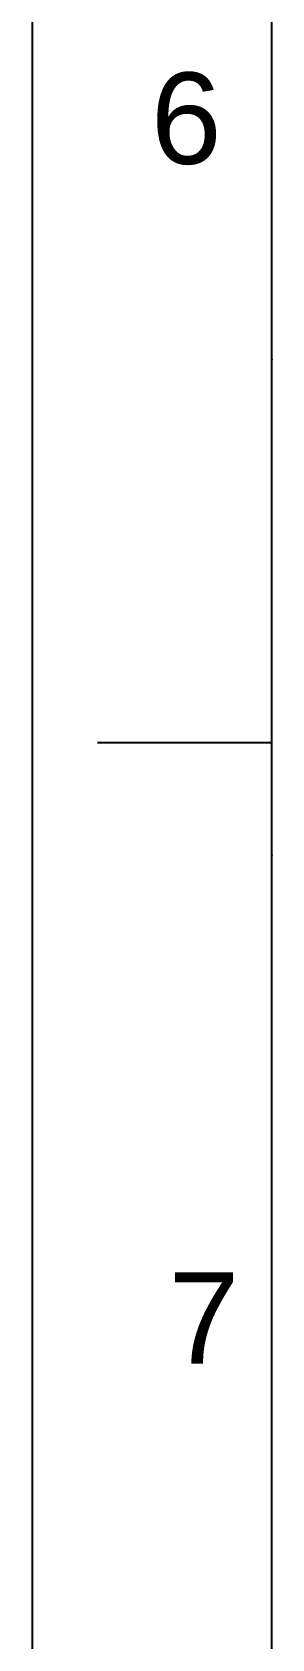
# Model space of a CAD drawing. Header units: millimetres. Extents: x 4210 to 4804, y 1409 to 2249.
# Drawn here: x 4209.8 to 4229.8, y 1554.6 to 1688.7 of the extents above; entities that cross this region are included whole.
import ezdxf

# ---------------------------------------------------------------- set-up
doc = ezdxf.new("R2010")
doc.units = ezdxf.units.MM
doc.styles.get("Standard").update_dxf_attribs({"font": 'arial.ttf'})

msp = doc.modelspace()

# ---------------------------------------------------------------- linework, layer by layer
at = {"color": 7, "linetype": 'Continuous'}
for p, q in [((4209.75, 2249.4), (4209.75, 1409.4)), ((4229.75, 1629.4), (4215.22, 1629.4))]:
    msp.add_line(p, q, dxfattribs=at)
at = {"linetype": 'Continuous'}
msp.add_line((4229.75, 1429.4), (4229.75, 2229.4), dxfattribs=at)
for p in [(4229.75, 1661.39), (4229.75, 1661.39), (4229.75, 1620), (4229.75, 1620)]:
    msp.add_point(p)

# ---------------------------------------------------------------- texts
at = {"char_height": 7.62, "attachment_point": 5}
for s, insert in [('6', (4222.61, 1681.46)), ('7', (4224.1, 1581.39))]:
    msp.add_mtext_dynamic_manual_height_columns(s, width=50, gutter_width=12.5, heights=[0], dxfattribs=dict(at, insert=insert))

doc.saveas('drawing.dxf')
